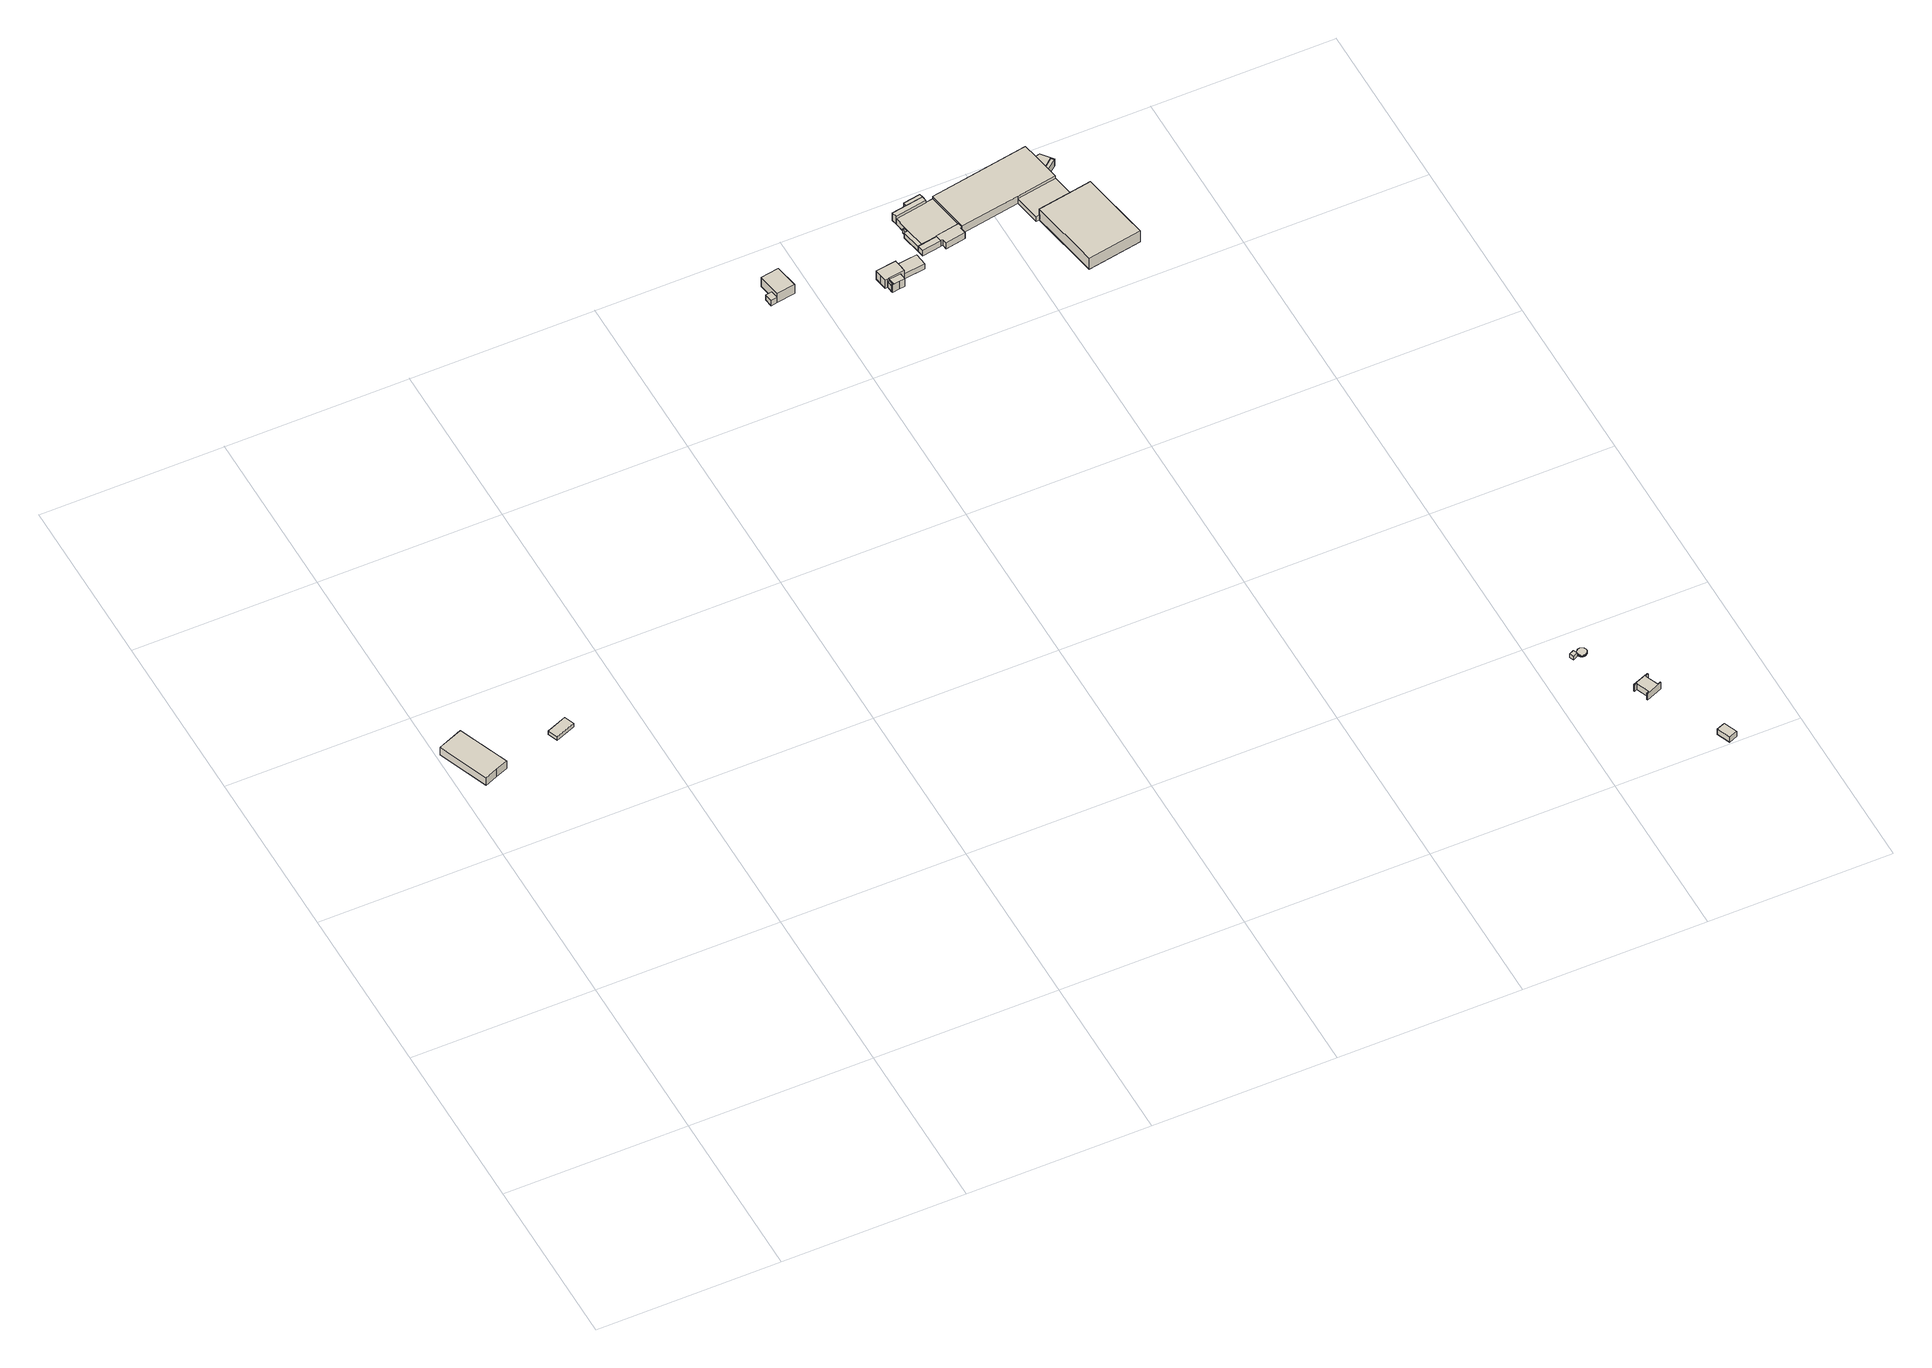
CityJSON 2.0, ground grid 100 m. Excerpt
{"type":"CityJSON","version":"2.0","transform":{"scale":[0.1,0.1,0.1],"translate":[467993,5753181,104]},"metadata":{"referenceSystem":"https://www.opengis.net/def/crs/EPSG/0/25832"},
"CityObjects":{
"building1":{"type":"Building","attributes":{"Gemeindeschluessel":"05711000","BezugspunktDach":"2000","function":"31001_2100","measuredHeight":6.1},"address":[{"country":"Germany","locality":"Bielefeld","thoroughfareNumber":"64","thoroughfareName":"Pettenkoferweg"}],"geometry":[{"type":"Solid","lod":"1","boundaries":[[[[0,1,2,3,4,5,6]],[[7,8,9,10,11,12,13]],[[7,13,6,5]],[[8,7,5,4]],[[9,8,4,3]],[[10,9,3,2]],[[11,10,2,1]],[[12,11,1,0]],[[13,12,0,6]]]]}]},
"building2":{"type":"Building","attributes":{"Gemeindeschluessel":"05711000","BezugspunktDach":"2000","function":"31001_2460","measuredHeight":2.56},"address":[{"country":"Germany","locality":"Bielefeld","thoroughfareNumber":"64","thoroughfareName":"Pettenkoferweg"}],"geometry":[{"type":"Solid","lod":"1","boundaries":[[[[14,15,16,17]],[[18,19,20,21]],[[18,21,17,16]],[[19,18,16,15]],[[20,19,15,14]],[[21,20,14,17]]]]}]},
"building3":{"type":"Building","attributes":{"Gemeindeschluessel":"05711000","function":"31001_1010"},"address":[{"country":"Germany","locality":"Bielefeld","thoroughfareNumber":"28","thoroughfareName":"Eichhofweg"},{"country":"Germany","locality":"Bielefeld","thoroughfareNumber":"28a","thoroughfareName":"Eichhofweg"}],"children":["building3-1","building3-2"]},
"building3-1":{"type":"BuildingPart","attributes":{"BezugspunktDach":"2000","measuredHeight":9.23},"parents":["building3"],"geometry":[{"type":"Solid","lod":"1","boundaries":[[[[22,23,24,25]],[[26,27,28,29]],[[26,29,25,24]],[[27,26,24,23]],[[28,27,23,22]],[[29,28,22,25]]]]}]},
"building3-2":{"type":"BuildingPart","attributes":{"BezugspunktDach":"2000","measuredHeight":3.76},"parents":["building3"],"geometry":[{"type":"Solid","lod":"1","boundaries":[[[[30,31,32,33]],[[34,35,36,26]],[[34,26,33,32]],[[35,34,32,31]],[[36,35,31,30]],[[26,36,30,33]]]]}]},
"building4":{"type":"Building","attributes":{"Gemeindeschluessel":"05711000","function":"31001_1010"},"address":[{"country":"Germany","locality":"Bielefeld","thoroughfareNumber":"31","thoroughfareName":"Eichhofweg"}],"children":["building4-1","building4-2","building4-3"]},
"building4-1":{"type":"BuildingPart","attributes":{"BezugspunktDach":"2000","measuredHeight":7.73},"parents":["building4"],"geometry":[{"type":"Solid","lod":"1","boundaries":[[[[37,38,39,40,41,42,43,44,45,46]],[[47,48,49,50,51,52,53,54,55,56]],[[47,56,46,45]],[[48,47,45,44]],[[49,48,44,43]],[[50,49,43,42]],[[51,50,42,41]],[[52,51,41,40]],[[53,52,40,39]],[[54,53,39,38]],[[55,54,38,37]],[[56,55,37,46]]]]}]},
"building4-2":{"type":"BuildingPart","attributes":{"BezugspunktDach":"2000","measuredHeight":7.49},"parents":["building4"],"geometry":[{"type":"Solid","lod":"1","boundaries":[[[[57,58,59,60,61,62,63]],[[64,65,66,47,67,68,69]],[[64,69,63,62]],[[65,64,62,61]],[[66,65,61,60]],[[47,66,60,59]],[[67,47,59,58]],[[68,67,58,57]],[[69,68,57,63]]]]}]},
"building4-3":{"type":"BuildingPart","attributes":{"BezugspunktDach":"2000","measuredHeight":4.33},"address":[{"country":"Germany","locality":"Bielefeld","thoroughfareNumber":"31","thoroughfareName":"Eichhofweg"}],"parents":["building4"],"geometry":[{"type":"Solid","lod":"1","boundaries":[[[[70,71,72,73]],[[74,75,76,77]],[[74,77,73,72]],[[75,74,72,71]],[[76,75,71,70]],[[77,76,70,73]]]]}]},
"building5":{"type":"Building","attributes":{"Gemeindeschluessel":"05711000","BezugspunktDach":"2000","function":"31001_9998","measuredHeight":3.86},"address":[{"country":"Germany","locality":"Bielefeld","thoroughfareNumber":"31","thoroughfareName":"Eichhofweg"}],"geometry":[{"type":"Solid","lod":"1","boundaries":[[[[78,79,80,81]],[[55,53,82,83]],[[55,83,81,80]],[[53,55,80,79]],[[82,53,79,78]],[[83,82,78,81]]]]}]},
"building6":{"type":"Building","attributes":{"Gemeindeschluessel":"05711000","function":"31001_3000"},"address":[{"country":"Germany","locality":"Bielefeld","thoroughfareNumber":"27","thoroughfareName":"Eichhofweg"}],"children":["building6-1","building6-2","building6-3","building6-4","building6-5","building6-6","building6-7","building6-8","building6-9","building6-10"]},
"building6-1":{"type":"BuildingPart","attributes":{"BezugspunktDach":"2000","measuredHeight":5.12},"parents":["building6"],"geometry":[{"type":"Solid","lod":"1","boundaries":[[[[84,85,86,87,88,89,90,91,92,93]],[[94,95,96,97,98,99,100,101,102,103]],[[94,103,93,92]],[[95,94,92,91]],[[96,95,91,90]],[[97,96,90,89]],[[98,97,89,88]],[[99,98,88,87]],[[100,99,87,86]],[[101,100,86,85]],[[102,101,85,84]],[[103,102,84,93]]]]}]},
"building6-2":{"type":"BuildingPart","attributes":{"BezugspunktDach":"2000","measuredHeight":3.75},"parents":["building6"],"geometry":[{"type":"Solid","lod":"1","boundaries":[[[[104,105,106,107]],[[108,109,110,111]],[[108,111,107,106]],[[109,108,106,105]],[[110,109,105,104]],[[111,110,104,107]]]]}]},
"building6-3":{"type":"BuildingPart","attributes":{"BezugspunktDach":"2000","measuredHeight":5.34},"parents":["building6"],"geometry":[{"type":"Solid","lod":"1","boundaries":[[[[112,113,114,115,116]],[[117,118,119,120,121]],[[117,121,116,115]],[[118,117,115,114]],[[119,118,114,113]],[[120,119,113,112]],[[121,120,112,116]]]]}]},
"building6-4":{"type":"BuildingPart","attributes":{"BezugspunktDach":"2000","measuredHeight":3.83},"parents":["building6"],"geometry":[{"type":"Solid","lod":"1","boundaries":[[[[122,123,124,125,126,127,128,129,130]],[[111,110,131,132,117,121,96,95,133]],[[111,133,130,129]],[[110,111,129,128]],[[131,110,128,127]],[[132,131,127,126]],[[117,132,126,125]],[[121,117,125,124]],[[96,121,124,123]],[[95,96,123,122]],[[133,95,122,130]]]]}]},
"building6-5":{"type":"BuildingPart","attributes":{"BezugspunktDach":"2000","measuredHeight":3.88},"parents":["building6"],"geometry":[{"type":"Solid","lod":"1","boundaries":[[[[134,135,136,137]],[[138,108,133,139]],[[138,139,137,136]],[[108,138,136,135]],[[133,108,135,134]],[[139,133,134,137]]]]}]},
"building6-6":{"type":"BuildingPart","attributes":{"BezugspunktDach":"2000","measuredHeight":5.35},"parents":["building6"],"geometry":[{"type":"Solid","lod":"1","boundaries":[[[[140,141,113,112]],[[119,142,143,120]],[[119,120,112,113]],[[142,119,113,141]],[[143,142,141,140]],[[120,143,140,112]]]]}]},
"building6-7":{"type":"BuildingPart","attributes":{"BezugspunktDach":"2000","measuredHeight":4.63},"address":[{"country":"Germany","locality":"Bielefeld","thoroughfareNumber":"27","thoroughfareName":"Eichhofweg"}],"parents":["building6"],"geometry":[{"type":"Solid","lod":"1","boundaries":[[[[144,145,146,147,148,149]],[[150,151,152,153,154,155]],[[150,155,149,148]],[[151,150,148,147]],[[152,151,147,146]],[[153,152,146,145]],[[154,153,145,144]],[[155,154,144,149]]]]}]},
"building6-8":{"type":"BuildingPart","attributes":{"BezugspunktDach":"2000","measuredHeight":4.61},"address":[{"country":"Germany","locality":"Bielefeld","thoroughfareNumber":"27","thoroughfareName":"Eichhofweg"}],"parents":["building6"],"geometry":[{"type":"Solid","lod":"1","boundaries":[[[[146,145,156,147]],[[157,153,152,151]],[[157,151,147,156]],[[153,157,156,145]],[[152,153,145,146]],[[151,152,146,147]]]]}]},
"building6-9":{"type":"BuildingPart","attributes":{"BezugspunktDach":"2000","measuredHeight":5.09},"address":[{"country":"Germany","locality":"Bielefeld","thoroughfareNumber":"27","thoroughfareName":"Eichhofweg"}],"parents":["building6"],"geometry":[{"type":"Solid","lod":"1","boundaries":[[[[158,159,160,161,162,163,164,165]],[[166,167,168,169,170,171,172,173]],[[166,173,165,164]],[[167,166,164,163]],[[168,167,163,162]],[[169,168,162,161]],[[170,169,161,160]],[[171,170,160,159]],[[172,171,159,158]],[[173,172,158,165]]]]}]},
"building6-10":{"type":"BuildingPart","attributes":{"BezugspunktDach":"2000","measuredHeight":2.59},"address":[{"country":"Germany","locality":"Bielefeld","thoroughfareNumber":"27","thoroughfareName":"Eichhofweg"}],"parents":["building6"],"geometry":[{"type":"Solid","lod":"1","boundaries":[[[[174,175,176,177]],[[178,179,180,181]],[[178,181,177,176]],[[179,178,176,175]],[[180,179,175,174]],[[181,180,174,177]]]]}]},
"building7":{"type":"Building","attributes":{"Gemeindeschluessel":"05711000","BezugspunktDach":"2000","function":"31001_2600","measuredHeight":2.88},"address":[{"country":"Germany","locality":"Bielefeld","thoroughfareNumber":"61","thoroughfareName":"Freudweg"}],"geometry":[{"type":"Solid","lod":"1","boundaries":[[[[182,183,184,185]],[[186,187,188,189]],[[186,189,185,184]],[[187,186,184,183]],[[188,187,183,182]],[[189,188,182,185]]]]}]},
"building8":{"type":"Building","attributes":{"Gemeindeschluessel":"05711000","BezugspunktDach":"2100","function":"31001_2600","measuredHeight":1.04},"address":[{"country":"Germany","locality":"Bielefeld","thoroughfareNumber":"61","thoroughfareName":"Freudweg"}],"geometry":[{"type":"Solid","lod":"1","boundaries":[[[[190,191,192,193,194,195,196,197,198,199,200,201,202,203,204,205,206,207,208,209,210,211,212,213,214,215,216,217,218,219,220,221,222,223,224,225,226,227,228,229,230,231,232,233,234,235,236,237,238,239,240,241,242,243,244,245,246]],[[247,248,249,250,251,252,253,254,255,256,257,258,259,260,261,262,263,264,265,266,267,268,269,270,271,272,273,274,275,276,277,278,279,280,281,282,283,284,285,286,287,288,289,290,291,292,293,294,295,296,297,298,299,300,301,302,303]],[[247,303,246,245]],[[248,247,245,244]],[[249,248,244,243]],[[250,249,243,242]],[[251,250,242,241]],[[252,251,241,240]],[[253,252,240,239]],[[254,253,239,238]],[[255,254,238,237]],[[256,255,237,236]],[[257,256,236,235]],[[258,257,235,234]],[[259,258,234,233]],[[260,259,233,232]],[[261,260,232,231]],[[262,261,231,230]],[[263,262,230,229]],[[264,263,229,228]],[[265,264,228,227]],[[266,265,227,226]],[[267,266,226,225]],[[268,267,225,224]],[[269,268,224,223]],[[270,269,223,222]],[[271,270,222,221]],[[272,271,221,220]],[[273,272,220,219]],[[274,273,219,218]],[[275,274,218,217]],[[276,275,217,216]],[[277,276,216,215]],[[278,277,215,214]],[[279,278,214,213]],[[280,279,213,212]],[[281,280,212,211]],[[282,281,211,210]],[[283,282,210,209]],[[284,283,209,208]],[[285,284,208,207]],[[286,285,207,206]],[[287,286,206,205]],[[288,287,205,204]],[[289,288,204,203]],[[290,289,203,202]],[[291,290,202,201]],[[292,291,201,200]],[[293,292,200,199]],[[294,293,199,198]],[[295,294,198,197]],[[296,295,197,196]],[[297,296,196,195]],[[298,297,195,194]],[[299,298,194,193]],[[300,299,193,192]],[[301,300,192,191]],[[302,301,191,190]],[[303,302,190,246]]]]}]},
"building9":{"type":"Building","attributes":{"Gemeindeschluessel":"05711000","BezugspunktDach":"2000","function":"31001_2600","measuredHeight":4.44},"address":[{"country":"Germany","locality":"Bielefeld","thoroughfareNumber":"61","thoroughfareName":"Freudweg"}],"geometry":[{"type":"Solid","lod":"1","boundaries":[[[[304,305,306,307,308,309,310,311,312,313,314,315]],[[316,317,318,319,320,321,322,323,324,325,326,327]],[[316,327,315,314]],[[317,316,314,313]],[[318,317,313,312]],[[319,318,312,311]],[[320,319,311,310]],[[321,320,310,309]],[[322,321,309,308]],[[323,322,308,307]],[[324,323,307,306]],[[325,324,306,305]],[[326,325,305,304]],[[327,326,304,315]]]]}]},
"building10":{"type":"Building","attributes":{"Gemeindeschluessel":"05711000","BezugspunktDach":"2000","function":"31001_3000","measuredHeight":3.44},"address":[{"country":"Germany","locality":"Bielefeld","thoroughfareNumber":"27","thoroughfareName":"Eichhofweg"}],"geometry":[{"type":"Solid","lod":"1","boundaries":[[[[328,329,330,331,332]],[[333,334,335,336,337]],[[333,337,332,331]],[[334,333,331,330]],[[335,334,330,329]],[[336,335,329,328]],[[337,336,328,332]]]]}]},
"building11":{"type":"Building","attributes":{"Gemeindeschluessel":"05711000","BezugspunktDach":"2000","function":"31001_9998","measuredHeight":3.7},"address":[{"country":"Germany","locality":"Bielefeld","thoroughfareNumber":"61","thoroughfareName":"Freudweg"}],"geometry":[{"type":"Solid","lod":"1","boundaries":[[[[338,339,340,341]],[[342,343,344,345]],[[342,345,341,340]],[[343,342,340,339]],[[344,343,339,338]],[[345,344,338,341]]]]}]},
"building12":{"type":"Building","attributes":{"Gemeindeschluessel":"05711000","BezugspunktDach":"2100","function":"31001_2100","measuredHeight":7.55},"address":[{"country":"Germany","locality":"Bielefeld","thoroughfareNumber":"27a","thoroughfareName":"Eichhofweg"}],"geometry":[{"type":"Solid","lod":"1","boundaries":[[[[346,347,348,349,350]],[[351,352,353,354,355]],[[351,355,350,349]],[[352,351,349,348]],[[353,352,348,347]],[[354,353,347,346]],[[355,354,346,350]]]]}]}
},
"vertices":[
[255,2464,100],[238,2507,100],[145,2743,100],[77,2716,100],[8,2689,100],[117,2410,100],[186,2437,100],[117,2410,46],[8,2689,46],[77,2716,46],[145,2743,46],[238,2507,46],[255,2464,46],[186,2437,46],
[645,2619,72],[535,2574,72],[556,2521,72],[666,2565,72],[556,2521,46],[535,2574,46],[645,2619,46],[666,2565,46],
[2868,4758,123],[2769,4742,123],[2791,4612,123],[2891,4628,123],[2791,4612,58],[2769,4742,58],[2868,4758,58],[2891,4628,58],
[2783,4658,95],[2748,4652,95],[2755,4606,95],[2791,4612,95],[2755,4606,58],[2748,4652,58],[2783,4658,58],
[3408,4478,118],[3403,4514,118],[3399,4550,118],[3398,4551,118],[3287,4536,118],[3292,4500,118],[3297,4463,118],[3311,4465,118],[3321,4466,118],[3408,4476,118],[3321,4466,58],[3311,4465,58],[3297,4463,58],[3292,4500,58],[3287,4536,58],[3398,4551,58],[3399,4550,58],[3403,4514,58],[3408,4478,58],[3408,4476,58],
[3388,4431,112],[3383,4473,112],[3321,4466,112],[3326,4428,112],[3316,4427,112],[3317,4423,112],[3357,4428,112],[3317,4423,58],[3316,4427,58],[3326,4428,58],[3383,4473,58],[3388,4431,58],[3357,4428,58],
[3321,4466,102],[3311,4465,102],[3316,4427,102],[3326,4428,102],[3316,4427,59],[3311,4465,59],[3321,4466,59],[3326,4428,59],
[3518,4565,92],[3399,4550,92],[3408,4478,92],[3527,4493,92],[3518,4565,58],[3527,4493,58],
[4341,4713,111],[4331,4768,111],[4327,4791,111],[4313,4874,111],[4299,4952,111],[3751,4858,111],[3752,4855,111],[3787,4648,111],[3792,4619,111],[4118,4675,111],[3792,4619,60],[3787,4648,60],[3752,4855,60],[3751,4858,60],[4299,4952,60],[4313,4874,60],[4327,4791,60],[4331,4768,60],[4341,4713,60],[4118,4675,60],
[3549,4721,97],[3528,4717,97],[3548,4607,97],[3568,4610,97],[3548,4607,60],[3528,4717,60],[3549,4721,60],[3568,4610,60],
[3705,4875,113],[3610,4859,113],[3528,4845,113],[3533,4817,113],[3710,4848,113],[3533,4817,60],[3528,4845,60],[3610,4859,60],[3705,4875,60],[3710,4848,60],
[3787,4648,98],[3752,4855,98],[3710,4848,98],[3533,4817,98],[3544,4751,98],[3548,4729,98],[3549,4721,98],[3568,4610,98],[3653,4625,98],[3548,4729,60],[3544,4751,60],[3653,4625,60],
[3653,4625,99],[3548,4607,99],[3554,4570,99],[3660,4588,99],[3554,4570,60],[3660,4588,60],
[3701,4895,113],[3606,4879,113],[3606,4879,60],[3701,4895,60],
[4313,4874,109],[4327,4791,109],[4374,4830,109],[4387,4814,109],[4389,4816,109],[4338,4878,109],[4389,4816,63],[4387,4814,63],[4374,4830,63],[4327,4791,63],[4313,4874,63],[4338,4878,63],
[4331,4768,109],[4331,4768,63],
[3792,4619,104],[3787,4648,104],[3653,4625,104],[3660,4588,104],[3671,4590,104],[3676,4561,104],[3787,4581,104],[3781,4617,104],[3787,4581,62],[3676,4561,62],[3671,4590,62],[3660,4588,62],[3653,4625,62],[3787,4648,62],[3792,4619,62],[3781,4617,62],
[3544,4751,89],[3534,4749,89],[3538,4727,89],[3548,4729,89],[3538,4727,63],[3534,4749,63],[3544,4751,63],[3548,4729,63],
[5207,862,38],[5180,850,38],[5190,827,38],[5217,839,38],[5190,827,12],[5180,850,12],[5207,862,12],[5217,839,12],
[5255,827,22],[5258,828,22],[5261,830,22],[5264,832,22],[5266,834,22],[5268,837,22],[5269,839,22],[5271,842,22],[5271,844,22],[5272,846,22],[5272,848,22],[5272,850,22],[5272,853,22],[5272,855,22],[5271,858,22],[5270,860,22],[5269,863,22],[5267,866,22],[5265,869,22],[5262,871,22],[5259,873,22],[5257,874,22],[5254,875,22],[5251,876,22],[5248,876,22],[5245,876,22],[5242,875,22],[5239,875,22],[5237,874,22],[5235,873,22],[5233,872,22],[5231,871,22],[5230,869,22],[5228,867,22],[5226,865,22],[5225,863,22],[5224,860,22],[5223,857,22],[5222,854,22],[5222,851,22],[5222,850,22],[5222,847,22],[5223,844,22],[5224,841,22],[5225,838,22],[5227,836,22],[5228,834,22],[5230,833,22],[5231,831,22],[5233,830,22],[5235,829,22],[5237,828,22],[5239,827,22],[5242,826,22],[5245,826,22],[5249,826,22],[5252,826,22],[5249,826,12],[5245,826,12],[5242,826,12],[5239,827,12],[5237,828,12],[5235,829,12],[5233,830,12],[5231,831,12],[5230,833,12],[5228,834,12],[5227,836,12],[5225,838,12],[5224,841,12],[5223,844,12],[5222,847,12],[5222,850,12],[5222,851,12],[5222,854,12],[5223,857,12],[5224,860,12],[5225,863,12],[5226,865,12],[5228,867,12],[5230,869,12],[5231,871,12],[5233,872,12],[5235,873,12],[5237,874,12],[5239,875,12],[5242,875,12],[5245,876,12],[5248,876,12],[5251,876,12],[5254,875,12],[5257,874,12],[5259,873,12],[5262,871,12],[5265,869,12],[5267,866,12],[5269,863,12],[5270,860,12],[5271,858,12],[5272,855,12],[5272,853,12],[5272,850,12],[5272,848,12],[5272,846,12],[5271,844,12],[5271,842,12],[5269,839,12],[5268,837,12],[5266,834,12],[5264,832,12],[5261,830,12],[5258,828,12],[5255,827,12],[5252,826,12],
[5452,547,56],[5449,552,56],[5359,516,56],[5361,511,56],[5376,517,56],[5405,444,56],[5390,438,56],[5392,432,56],[5482,470,56],[5481,475,56],[5464,468,56],[5435,540,56],[5464,468,12],[5481,475,12],[5482,470,12],[5392,432,12],[5390,438,12],[5405,444,12],[5376,517,12],[5361,511,12],[5359,516,12],[5449,552,12],[5452,547,12],[5435,540,12],
[4366,4565,97],[4341,4713,97],[4118,4675,97],[4143,4527,97],[4163,4530,97],[4143,4527,63],[4118,4675,63],[4341,4713,63],[4366,4565,63],[4163,4530,63],
[5640,101,46],[5593,83,46],[5623,9,46],[5669,27,46],[5623,9,9],[5593,83,9],[5640,101,9],[5669,27,9],
[4464,4582,138],[4366,4565,138],[4163,4530,138],[4232,4132,138],[4533,4184,138],[4232,4132,62],[4163,4530,62],[4366,4565,62],[4464,4582,62],[4533,4184,62]
]}
